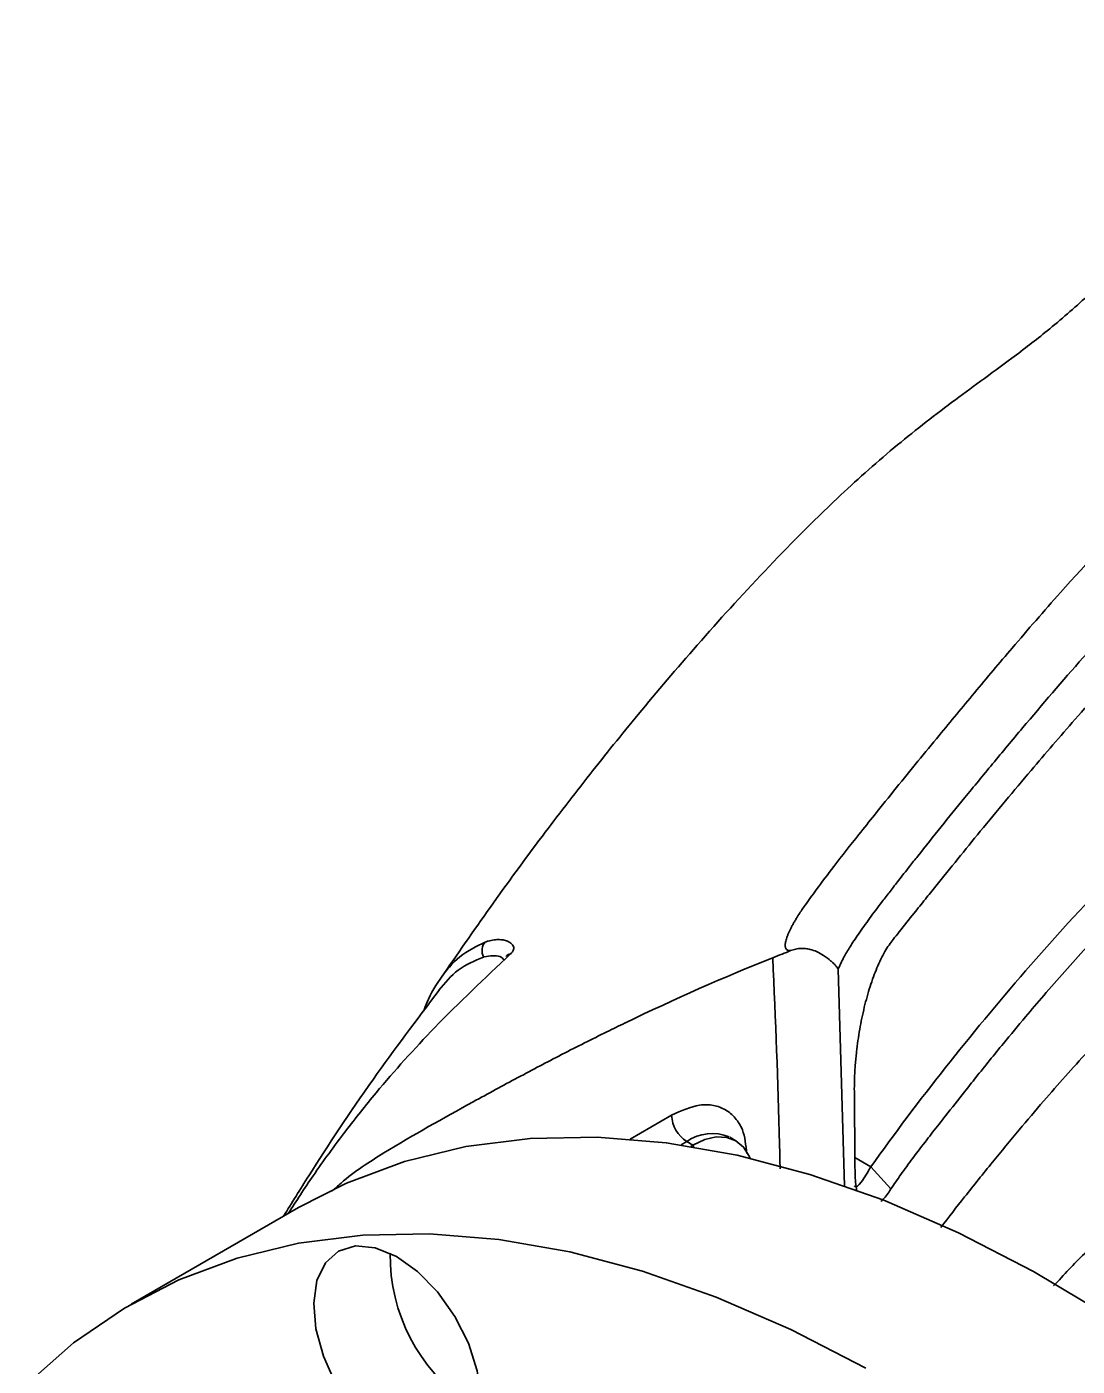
# Model space of a CAD drawing. Header units: millimetres. Extents: x 5 to 416, y 2 to 292.
# Drawn here: x 75.31 to 95.63, y 90.67 to 116.58 of the extents above; entities that cross this region are included whole.
import ezdxf

# ---------------------------------------------------------------- set-up
doc = ezdxf.new("R2010")
doc.units = ezdxf.units.MM

msp = doc.modelspace()

# ---------------------------------------------------------------- linework, layer by layer
at = {"color": 7, "linetype": 'Continuous', "lineweight": 35}
for p, q in [((91.13118, 94.15993), (91.00964, 98.3548)), ((86.88655, 97.31422), (86.89103, 97.31638)), ((87.78483, 95.52945), (86.98581, 95.06819)), ((89.03057, 95.03362), (88.91272, 95.10166)), ((88.07945, 95.01914), (87.96965, 94.95576)), ((88.07945, 95.01914), (88.19731, 94.95111)), ((88.19731, 94.95111), (88.15555, 94.927)), ((88.21701, 94.91698), (88.19731, 94.95111)), ((91.33075, 94.71225), (91.64141, 94.53291)), ((92.02916, 94.10472), (91.64141, 94.53291)), ((80.56837, 93.74453), (77.32747, 91.8736))]:
    msp.add_line(p, q, dxfattribs=at)
at = {"color": 7, "linetype": 'Continuous', "lineweight": 35, "flags": 128}
for points in [[(97.69205, 90.65183), (96.24201, 91.63707), (94.78654, 92.50696), (93.33288, 93.25717), (91.88828, 93.88398), (90.45993, 94.38424), (89.05495, 94.75547), (87.68033, 94.99583), (86.34293, 95.1041), (85.04941, 95.07976), (83.80622, 94.92293), (82.61954, 94.63438), (81.49529, 94.21556), (80.56837, 93.74453)], [(88.19731, 94.95111), (88.42722, 95.05769), (88.6483, 95.10787), (88.85205, 95.09973), (89.03064, 95.03358), (89.1772, 94.91197), (89.28611, 94.73955), (89.30323, 94.69887)], [(75.31049, 90.33054), (76.21523, 91.12513), (77.19816, 91.79761), (78.25438, 92.34462), (79.37863, 92.76345), (80.56531, 93.052), (81.80851, 93.20883), (83.10203, 93.23317), (84.43942, 93.12489), (85.81404, 92.88454), (87.21902, 92.5133), (88.64737, 92.01304), (90.09198, 91.38624), (91.54563, 90.63602)], [(81.97276, 89.43085), (81.60058, 89.85176), (81.28555, 90.34157), (81.04812, 90.8685), (80.90368, 91.39837), (80.8616, 91.89679), (80.92462, 92.33145), (81.08865, 92.67412), (81.34304, 92.90259), (81.6713, 93.00204), (82.05212, 92.966), (82.4608, 92.79681), (82.87082, 92.50547), (83.25559, 92.11085), (83.59013, 91.63858), (83.85276, 91.11927), (84.02642, 90.58664), (84.09813, 90.10949)]]:
    msp.add_lwpolyline(points, dxfattribs=at)
at = {"color": 7, "linetype": 'Continuous', "lineweight": 35}
for centre, radius, start, end in [((84.68016, 98.51871), 0.12879, 94.87629, 142.782673), ((88.4245, 95.55856), 0.64034, 182.605478, 237.394522), ((88.56978, 94.33175), 0.84435, 67.021761, 125.500823), ((85.80303, 92.81667), 3.4629, 179.293505, 235.521893)]:
    msp.add_arc(centre, radius, start, end, dxfattribs=at)
for points, knots in [([(100.1698, 116.57925), (99.87654, 116.17689), (99.32365, 115.41829), (98.54942, 114.41062), (97.69608, 113.35125), (96.80555, 112.33221), (95.89314, 111.41638), (95.10656, 110.73318), (94.40239, 110.19211), (93.77865, 109.73745), (93.00404, 109.17079), (92.04879, 108.42454), (90.83528, 107.33748), (89.57349, 106.05979), (88.28789, 104.64397), (87.17331, 103.33185), (86.17629, 102.09542), (85.22096, 100.85285), (84.25147, 99.52822), (83.63444, 98.63373), (83.32081, 98.17907)], [0, 0, 0, 0, 0.04599887, 0.08672308, 0.12305922, 0.18364079, 0.23255965, 0.27179656, 0.30406163, 0.33220864, 0.35768768, 0.41099647, 0.46739374, 0.5465315, 0.6254019, 0.70003294, 0.76549755, 0.83449921, 0.91587817, 1, 1, 1, 1]), ([(90.08701, 98.7117), (90.07607, 98.71192), (90.05442, 98.71237), (90.02916, 98.72077), (90.00936, 98.73445), (89.99522, 98.7536), (89.98634, 98.77774), (89.9825, 98.80658), (89.98344, 98.83978), (89.98891, 98.87703), (89.99868, 98.91803), (90.01253, 98.96248), (90.03022, 99.0101), (90.05157, 99.06061), (90.07635, 99.11375), (90.10437, 99.16925), (90.13546, 99.22687), (90.16942, 99.28637), (90.20611, 99.34751), (90.26752, 99.44577), (90.38687, 99.62024), (90.60659, 99.92406), (90.94984, 100.37817), (91.33673, 100.86889), (91.74621, 101.381), (92.12717, 101.85448), (92.54469, 102.36723), (93.04651, 102.98002), (93.64887, 103.70796), (94.42362, 104.62773), (95.48117, 105.84669), (96.6015, 107.05322), (97.70514, 108.10486), (98.39231, 108.718), (98.95129, 109.18732), (99.44155, 109.58156), (99.87267, 109.91728), (100.21435, 110.17191), (100.47429, 110.39136), (100.69806, 110.60069), (100.96239, 110.88363), (101.27945, 111.27159), (101.64703, 111.77041), (102.08179, 112.40491), (102.38894, 112.88194), (102.55849, 113.14526)], [0, 0, 0, 0, 0.00792198, 0.01567233, 0.02326648, 0.03071834, 0.03804036, 0.04524356, 0.0523376, 0.05933084, 0.06623043, 0.07304238, 0.07977165, 0.08642227, 0.09299738, 0.09949934, 0.10592985, 0.11228998, 0.11858026, 0.12480078, 0.1415866, 0.16780237, 0.20367094, 0.24955388, 0.2763376, 0.31316376, 0.34915598, 0.38366015, 0.44042223, 0.49894079, 0.5706052, 0.6846861, 0.7346695, 0.76954538, 0.7996635, 0.82296765, 0.84447022, 0.86449747, 0.87440671, 0.88497059, 0.90008719, 0.91796383, 0.939801, 0.96677083, 1, 1, 1, 1]), ([(91.01004, 98.35479), (91.01861, 98.37663), (91.03621, 98.42149), (91.07254, 98.49865), (91.11753, 98.58495), (91.17234, 98.68134), (91.23731, 98.78807), (91.31292, 98.90555), (91.43369, 99.08457), (91.612, 99.33423), (91.82254, 99.61305), (92.01315, 99.85935), (92.189, 100.08572), (92.36824, 100.315), (92.64023, 100.65883), (92.99679, 101.10353), (93.39083, 101.58731), (93.72272, 101.99469), (94.09201, 102.44338), (94.75156, 103.23463), (95.72564, 104.3703), (96.78137, 105.5319), (97.74018, 106.49864), (98.49105, 107.20357), (99.16522, 107.79004), (99.68281, 108.21521), (100.07188, 108.52024), (100.3841, 108.7524), (100.65106, 108.94228), (100.9441, 109.14855), (101.36706, 109.48097), (101.80978, 109.9149), (102.22916, 110.3955), (102.52022, 110.7685), (102.75618, 111.09066), (102.90664, 111.30358), (103.00313, 111.44444), (103.07036, 111.54379), (103.1567, 111.66909), (103.28647, 111.86086), (103.4267, 112.07873), (103.55854, 112.27844), (103.6243, 112.37847), (103.65689, 112.42805)], [0, 0, 0, 0, 0.00919413, 0.0188778, 0.02906545, 0.03977236, 0.05101297, 0.06280041, 0.07514565, 0.1026882, 0.13052356, 0.14659107, 0.16347833, 0.18461853, 0.20044847, 0.24355979, 0.28686805, 0.31099606, 0.33608344, 0.38860113, 0.48927265, 0.58874458, 0.64172472, 0.69436001, 0.73533125, 0.76299495, 0.78252864, 0.79958656, 0.81344719, 0.82540067, 0.84684756, 0.88291677, 0.90181187, 0.92363669, 0.93895115, 0.9488187, 0.95422651, 0.95893876, 0.96285028, 0.97204806, 0.98602027, 0.99307206, 1, 1, 1, 1]), ([(92.07057, 98.92584), (92.10951, 98.97558), (92.24079, 99.14324), (92.44915, 99.4036), (92.68673, 99.69808), (92.96841, 100.04747), (93.32111, 100.48583), (93.92844, 101.23125), (94.67445, 102.12608), (95.61281, 103.21891), (96.40432, 104.10266), (97.1155, 104.8573), (97.68326, 105.42717), (98.29723, 106.01376), (98.94653, 106.59958), (99.52679, 107.08227), (100.01285, 107.46229), (100.26195, 107.6506), (100.38667, 107.74488)], [0, 0, 0, 0, 0.01857994, 0.06262606, 0.09548076, 0.12524665, 0.18787533, 0.25049978, 0.38761256, 0.50094263, 0.62626463, 0.68664793, 0.75120609, 0.81332739, 0.87536318, 0.93754281, 0.96873031, 1, 1, 1, 1]), ([(98.36796, 101.85154), (97.60136, 101.32095), (96.93753, 100.74851), (95.72358, 99.55856), (95.17251, 98.94116), (93.55825, 97.07847), (92.55701, 95.81728), (91.64141, 94.53291)], [0, 0, 0, 0, 0.25, 0.25, 0.5, 0.5, 1, 1, 1, 1]), ([(98.6786, 101.35011), (98.59642, 101.29217), (98.432, 101.17625), (98.19445, 100.99874), (97.96439, 100.81984), (97.74368, 100.64089), (97.53326, 100.46364), (97.33416, 100.28978), (97.14726, 100.12105), (96.97347, 99.95922), (96.81337, 99.80619), (96.41388, 99.41559), (95.79374, 98.76666), (95.13113, 98.02018), (94.60312, 97.39994), (94.16437, 96.87095), (93.77347, 96.38769), (93.40175, 95.91959), (93.12261, 95.56667), (92.88062, 95.25738), (92.66863, 94.98443), (92.46153, 94.71335), (92.22866, 94.39759), (92.09223, 94.19731), (92.02916, 94.10472)], [0, 0, 0, 0, 0.02728815, 0.05459611, 0.08173233, 0.10849863, 0.13469255, 0.16010997, 0.18454769, 0.20779942, 0.22963134, 0.24982804, 0.37337664, 0.49999019, 0.55581698, 0.62498516, 0.71319777, 0.74998741, 0.81248887, 0.85567341, 0.87498604, 0.92271092, 0.96426924, 1, 1, 1, 1]), ([(92.99407, 93.36021), (93.14645, 93.55668), (93.47418, 93.97924), (93.97919, 94.60681), (94.4895, 95.22557), (95.09547, 95.93831), (95.80164, 96.73445), (96.65031, 97.61864), (97.56697, 98.48528), (98.29628, 99.0241), (98.67858, 99.30654)], [0, 0, 0, 0, 0.09478817, 0.20386323, 0.30491325, 0.39672997, 0.55357265, 0.69859688, 0.8420077, 1, 1, 1, 1]), ([(82.99297, 97.54837), (83.00187, 97.57502), (83.07895, 97.80568), (83.29795, 98.17379), (83.66747, 98.62778), (84.00952, 98.79465), (84.18042, 98.87802)], [0, 0, 0, 0, 0.041165539, 0.356233776, 0.678357926, 1, 1, 1, 1]), ([(84.18042, 98.87802), (84.15, 98.84783), (84.12614, 98.80033), (84.11337, 98.69171), (84.12481, 98.633), (84.14651, 98.58648)], [0, 0, 0, 0, 0.5, 0.5, 1, 1, 1, 1]), ([(84.18042, 98.87802), (84.19963, 98.88463), (84.23863, 98.89805), (84.29517, 98.91173), (84.35132, 98.92113), (84.40551, 98.92551), (84.45596, 98.92576), (84.52053, 98.92073), (84.58804, 98.9036), (84.64888, 98.87536), (84.68487, 98.85088), (84.70354, 98.83121), (84.71932, 98.80814), (84.73278, 98.77664), (84.73093, 98.735), (84.71276, 98.69229), (84.68327, 98.66164), (84.66921, 98.64703)], [0, 0, 0, 0, 0.05963011, 0.12106091, 0.18443344, 0.24987373, 0.31333979, 0.36987291, 0.49922918, 0.60880365, 0.67673422, 0.70947661, 0.74907529, 0.8251007, 0.89058785, 0.94784416, 1, 1, 1, 1]), ([(90.08697, 98.7118), (90.10386, 98.71808), (90.13842, 98.73095), (90.18882, 98.74355), (90.23901, 98.75202), (90.30353, 98.75721), (90.38142, 98.75408), (90.48437, 98.73507), (90.60399, 98.69244), (90.74272, 98.61385), (90.84159, 98.5357), (90.90586, 98.47674), (90.94532, 98.43728), (90.98173, 98.39461), (91.00028, 98.36851), (91.01004, 98.35479)], [0, 0, 0, 0, 0.0271514, 0.05558281, 0.08529318, 0.1162833, 0.17736005, 0.24819547, 0.35943494, 0.4999711, 0.67904245, 0.75925823, 0.82212071, 0.90648636, 1, 1, 1, 1]), ([(91.32044, 95.94899), (91.3201, 95.98325), (91.31944, 96.05153), (91.32107, 96.15978), (91.32469, 96.27153), (91.33056, 96.38718), (91.33871, 96.50657), (91.34927, 96.62969), (91.36526, 96.78452), (91.38908, 96.97248), (91.43496, 97.26276), (91.50888, 97.62014), (91.60294, 97.95589), (91.68855, 98.20475), (91.75852, 98.38205), (91.83287, 98.54626), (91.91087, 98.69417), (91.99019, 98.82313), (92.04385, 98.89169), (92.07057, 98.92584)], [0, 0, 0, 0, 0.03566675, 0.07107369, 0.10638879, 0.14178606, 0.17744363, 0.21354186, 0.25026125, 0.31216857, 0.37538586, 0.50052202, 0.62535418, 0.6882012, 0.75011699, 0.81466995, 0.87738684, 0.93893067, 1, 1, 1, 1]), ([(84.66921, 98.64703), (84.17117, 98.1773), (83.25142, 97.30984), (82.21016, 96.1497), (81.44226, 95.18468), (80.87285, 94.40568), (80.52458, 93.87068), (80.36666, 93.62808)], [0, 0, 0, 0, 0.29737142, 0.54916293, 0.69275801, 0.86068038, 1, 1, 1, 1]), ([(84.14645, 98.58644), (83.97487, 98.51552), (83.64047, 98.3773), (83.40146, 98.08808), (83.28509, 97.94726)], [0, 0, 0, 0, 0.51309012, 1, 1, 1, 1]), ([(84.14651, 98.58648), (84.14786, 98.58551), (84.15038, 98.5837), (84.15327, 98.58511), (84.15535, 98.58837), (84.15709, 98.59059), (84.15819, 98.59201)], [0, 0, 0, 0, 0.22874414, 0.42759809, 0.63571074, 1, 1, 1, 1]), ([(84.55491, 98.51984), (84.52817, 98.55136), (84.45461, 98.63806), (84.27348, 98.60992), (84.15819, 98.59201)], [0, 0, 0, 0, 0.36351645, 1, 1, 1, 1]), ([(89.74063, 98.57356), (89.79322, 97.3778), (89.85274, 96.02438), (89.88017, 94.65121), (89.88336, 94.49124)], [0, 0, 0, 0, 0.88350469, 1, 1, 1, 1]), ([(83.28725, 97.94543), (82.85083, 97.36815), (81.90689, 96.11955), (80.94424, 94.64941), (80.43902, 93.83465), (80.27986, 93.57798)], [0, 0, 0, 0, 0.37068625, 0.80174726, 1, 1, 1, 1]), ([(81.2156, 94.06199), (81.27355, 94.11459), (81.59931, 94.41029), (82.52087, 94.99854), (83.65837, 95.63149), (84.66543, 96.18042), (85.16807, 96.44638), (85.45524, 96.59634), (85.88589, 96.81899), (86.36315, 97.06006), (86.76815, 97.25673), (86.88655, 97.31422)], [0, 0, 0, 0, 0.03177101, 0.17860208, 0.4822897, 0.63397222, 0.70981213, 0.74773186, 0.7856516, 0.93733678, 1, 1, 1, 1]), ([(103.64695, 95.70374), (103.5661, 95.72976), (103.36938, 95.79309), (103.02001, 95.8843), (102.61976, 95.95299), (102.24486, 95.97277), (101.85594, 95.9561), (101.41382, 95.87801), (100.88465, 95.72435), (100.44453, 95.57729), (100.16594, 95.48593), (100.03121, 95.44289), (99.98302, 95.42787), (99.96501, 95.42218), (99.95926, 95.42034), (99.938, 95.41353), (99.81026, 95.37275), (99.60212, 95.30411), (99.32689, 95.20302), (99.07702, 95.10418), (98.83226, 94.9997), (98.59269, 94.88988), (98.35382, 94.77255), (98.19336, 94.68791), (98.09161, 94.63246), (98.01413, 94.5899), (97.79984, 94.4679), (97.47286, 94.26537), (97.11008, 94.01329), (96.80299, 93.7785), (96.35686, 93.4082), (95.8074, 92.90555), (95.37169, 92.43948), (95.17601, 92.23016)], [0, 0, 0, 0, 0.03078281, 0.07490299, 0.12958983, 0.17359327, 0.20256068, 0.25772502, 0.31395069, 0.36171012, 0.38762473, 0.39707626, 0.40198085, 0.40203384, 0.40247183, 0.40370741, 0.40841998, 0.44087165, 0.4669347, 0.49377686, 0.51977538, 0.54573136, 0.57245121, 0.59988501, 0.60081324, 0.60779927, 0.62688727, 0.67642888, 0.7265813, 0.76458378, 0.79765609, 0.90912634, 1, 1, 1, 1]), ([(89.23818, 94.78709), (89.22135, 94.95008), (89.19319, 95.22267), (89.02371, 95.48396), (88.83404, 95.64534), (88.59944, 95.72973), (88.2562, 95.74344), (87.97009, 95.61355), (87.78483, 95.52945)], [0, 0, 0, 0, 0.20294387, 0.339402672, 0.476004973, 0.61246384, 0.749066205, 1, 1, 1, 1]), ([(91.36834, 94.06562), (91.35926, 94.1189), (91.33707, 94.249), (91.33386, 94.44157), (91.33196, 94.55527)], [0, 0, 0, 0, 0.40957513, 1, 1, 1, 1]), ([(91.64141, 94.53291), (91.57504, 94.42254), (91.44232, 94.20184), (91.35556, 94.11755), (91.32215, 94.1577), (91.31938, 94.16102)], [0, 0, 0, 0, 0.478478561, 0.956817188, 1, 1, 1, 1]), ([(92.02916, 94.10472), (91.97779, 94.02816), (91.90983, 93.92687), (91.85061, 93.87524), (91.83615, 93.86264)], [0, 0, 0, 0, 0.7558525, 1, 1, 1, 1])]:
    msp.add_open_spline(points, degree=3, knots=knots, dxfattribs=at)
for points in [[(89.74063, 98.57356), (89.86536, 98.62316), (89.98059, 98.66911), (90.08701, 98.7117)], [(84.15819, 98.59201), (84.15393, 98.59066), (84.14967, 98.58929), (84.14541, 98.58791)], [(86.89103, 97.31638), (87.84485, 97.77647), (88.79491, 98.19749), (89.74063, 98.57356)], [(91.33196, 94.55527), (91.32868, 95.01948), (91.32478, 95.48408), (91.32044, 95.94899)]]:
    msp.add_open_spline(points, degree=3, dxfattribs=at)

doc.saveas('drawing.dxf')
